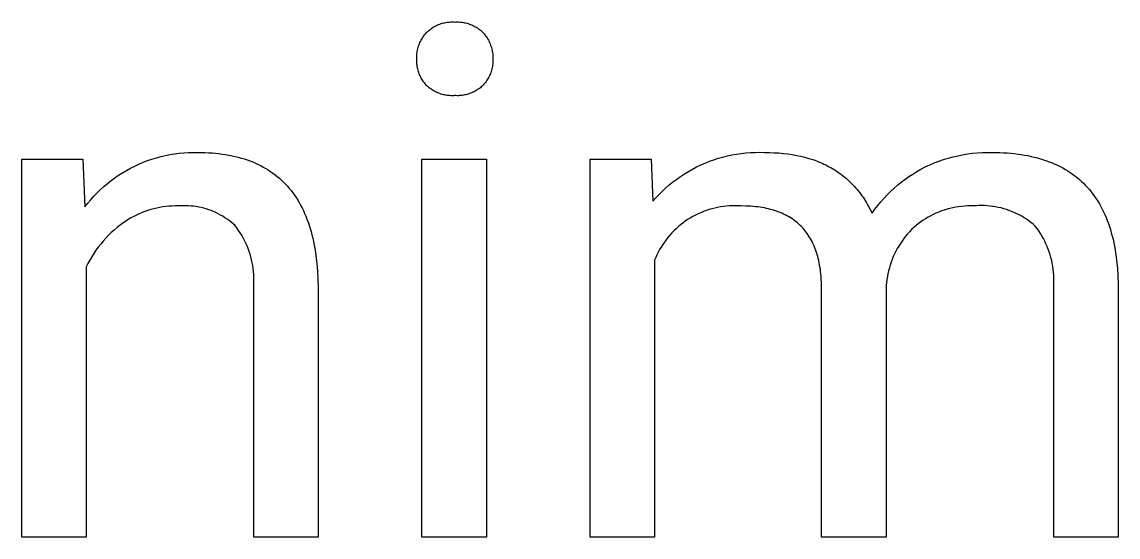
# Model space of a CAD drawing. Header units: millimetres. Extents: x 2840 to 6121, y 744 to 3036.
# Drawn here: x 5924.4 to 5975.1, y 1034.5 to 1058.4 of the extents above; entities that cross this region are included whole.
import ezdxf

# ---------------------------------------------------------------- set-up
doc = ezdxf.new("R2010")
doc.units = ezdxf.units.MM
doc.header["$MEASUREMENT"] = 0
doc.layers.add('Domyślny', color=7, linetype='Continuous', true_color=0x000000)

msp = doc.modelspace()

# ---------------------------------------------------------------- linework, layer by layer
at = {"layer": 'Domyślny'}
for p, q in [((5943.093, 1057.863), (5943.134, 1057.904)), ((5943.134, 1057.904), (5943.176, 1057.943)), ((5943.176, 1057.943), (5943.22, 1057.981)), ((5943.22, 1057.981), (5943.266, 1058.017)), ((5943.266, 1058.017), (5943.312, 1058.052)), ((5943.312, 1058.052), (5943.36, 1058.085)), ((5943.36, 1058.085), (5943.408, 1058.116)), ((5943.408, 1058.116), (5943.458, 1058.146)), ((5943.458, 1058.146), (5943.509, 1058.174)), ((5943.509, 1058.174), (5943.56, 1058.2)), ((5943.56, 1058.2), (5943.613, 1058.224)), ((5943.613, 1058.224), (5943.666, 1058.246)), ((5943.666, 1058.246), (5943.721, 1058.267)), ((5943.721, 1058.267), (5943.775, 1058.286)), ((5943.775, 1058.286), (5943.831, 1058.302)), ((5943.831, 1058.302), (5943.887, 1058.317)), ((5943.887, 1058.317), (5943.943, 1058.33)), ((5943.943, 1058.33), (5944, 1058.341)), ((5944, 1058.341), (5944.058, 1058.35)), ((5944.058, 1058.35), (5944.115, 1058.357)), ((5944.115, 1058.357), (5944.173, 1058.361)), ((5944.173, 1058.361), (5944.231, 1058.364)), ((5944.231, 1058.364), (5944.289, 1058.365)), ((5944.289, 1058.365), (5944.347, 1058.364)), ((5944.347, 1058.364), (5944.404, 1058.361)), ((5944.404, 1058.361), (5944.462, 1058.364)), ((5944.462, 1058.364), (5944.521, 1058.365)), ((5944.521, 1058.365), (5944.579, 1058.364)), ((5944.579, 1058.364), (5944.637, 1058.361)), ((5944.637, 1058.361), (5944.695, 1058.356)), ((5944.695, 1058.356), (5944.753, 1058.349)), ((5944.753, 1058.349), (5944.81, 1058.34)), ((5944.81, 1058.34), (5944.867, 1058.329)), ((5944.867, 1058.329), (5944.924, 1058.316)), ((5944.924, 1058.316), (5944.98, 1058.302)), ((5944.98, 1058.302), (5945.036, 1058.285)), ((5945.036, 1058.285), (5945.091, 1058.266)), ((5945.091, 1058.266), (5945.145, 1058.246)), ((5945.145, 1058.246), (5945.199, 1058.223)), ((5945.199, 1058.223), (5945.252, 1058.199)), ((5945.252, 1058.199), (5945.304, 1058.173)), ((5945.304, 1058.173), (5945.355, 1058.145)), ((5945.355, 1058.145), (5945.405, 1058.116)), ((5945.405, 1058.116), (5945.454, 1058.084)), ((5945.454, 1058.084), (5945.502, 1058.051)), ((5945.502, 1058.051), (5945.549, 1058.017)), ((5945.549, 1058.017), (5945.594, 1057.98)), ((5945.594, 1057.98), (5945.639, 1057.943)), ((5945.639, 1057.943), (5945.682, 1057.903)), ((5945.682, 1057.903), (5945.723, 1057.863)), ((5942.777, 1057.351), (5942.801, 1057.406)), ((5942.801, 1057.406), (5942.826, 1057.461)), ((5942.826, 1057.461), (5942.853, 1057.515)), ((5942.853, 1057.515), (5942.882, 1057.568)), ((5942.882, 1057.568), (5942.913, 1057.62)), ((5942.913, 1057.62), (5942.946, 1057.671)), ((5942.946, 1057.671), (5942.98, 1057.721)), ((5942.98, 1057.721), (5943.016, 1057.769)), ((5943.016, 1057.769), (5943.054, 1057.817)), ((5943.054, 1057.817), (5943.093, 1057.863)), ((5945.723, 1057.863), (5945.763, 1057.817)), ((5945.763, 1057.817), (5945.801, 1057.77)), ((5945.801, 1057.77), (5945.838, 1057.722)), ((5945.838, 1057.722), (5945.872, 1057.672)), ((5945.872, 1057.672), (5945.905, 1057.621)), ((5945.905, 1057.621), (5945.937, 1057.569)), ((5945.937, 1057.569), (5945.966, 1057.516)), ((5945.966, 1057.516), (5945.994, 1057.462)), ((5945.994, 1057.462), (5946.02, 1057.408)), ((5946.02, 1057.408), (5946.043, 1057.352)), ((5942.655, 1056.823), (5942.66, 1056.883)), ((5942.66, 1056.883), (5942.668, 1056.943)), ((5942.668, 1056.943), (5942.677, 1057.003)), ((5942.677, 1057.003), (5942.689, 1057.062)), ((5942.689, 1057.062), (5942.703, 1057.121)), ((5942.703, 1057.121), (5942.718, 1057.179)), ((5942.718, 1057.179), (5942.736, 1057.237)), ((5942.736, 1057.237), (5942.756, 1057.294)), ((5942.756, 1057.294), (5942.777, 1057.351)), ((5946.043, 1057.352), (5946.065, 1057.295)), ((5946.065, 1057.295), (5946.085, 1057.238)), ((5946.085, 1057.238), (5946.103, 1057.18)), ((5946.103, 1057.18), (5946.119, 1057.122)), ((5946.119, 1057.122), (5946.133, 1057.063)), ((5946.133, 1057.063), (5946.145, 1057.004)), ((5946.145, 1057.004), (5946.155, 1056.944)), ((5946.155, 1056.944), (5946.163, 1056.884)), ((5946.163, 1056.884), (5946.168, 1056.823)), ((5942.649, 1056.585), (5942.65, 1056.642)), ((5942.651, 1056.528), (5942.649, 1056.585)), ((5942.65, 1056.702), (5942.651, 1056.763)), ((5942.65, 1056.642), (5942.65, 1056.702)), ((5942.651, 1056.763), (5942.655, 1056.823)), ((5942.653, 1056.47), (5942.651, 1056.528)), ((5942.658, 1056.413), (5942.653, 1056.47)), ((5942.665, 1056.357), (5942.658, 1056.413)), ((5942.674, 1056.3), (5942.665, 1056.357)), ((5946.158, 1056.356), (5946.149, 1056.299)), ((5946.165, 1056.413), (5946.158, 1056.356)), ((5946.17, 1056.47), (5946.165, 1056.413)), ((5946.168, 1056.823), (5946.172, 1056.763)), ((5946.173, 1056.527), (5946.17, 1056.47)), ((5946.172, 1056.763), (5946.173, 1056.702)), ((5946.173, 1056.702), (5946.173, 1056.642)), ((5946.173, 1056.642), (5946.174, 1056.585)), ((5946.174, 1056.585), (5946.173, 1056.527)), ((5942.684, 1056.244), (5942.674, 1056.3)), ((5942.697, 1056.188), (5942.684, 1056.244)), ((5942.711, 1056.133), (5942.697, 1056.188)), ((5942.727, 1056.078), (5942.711, 1056.133)), ((5942.745, 1056.024), (5942.727, 1056.078)), ((5942.765, 1055.97), (5942.745, 1056.024)), ((5942.786, 1055.917), (5942.765, 1055.97)), ((5942.809, 1055.865), (5942.786, 1055.917)), ((5942.834, 1055.813), (5942.809, 1055.865)), ((5946.011, 1055.864), (5945.985, 1055.812)), ((5946.034, 1055.916), (5946.011, 1055.864)), ((5946.056, 1055.969), (5946.034, 1055.916)), ((5946.076, 1056.022), (5946.056, 1055.969)), ((5946.095, 1056.077), (5946.076, 1056.022)), ((5946.111, 1056.132), (5946.095, 1056.077)), ((5946.126, 1056.187), (5946.111, 1056.132)), ((5946.138, 1056.243), (5946.126, 1056.187)), ((5946.149, 1056.299), (5946.138, 1056.243)), ((5942.861, 1055.763), (5942.834, 1055.813)), ((5942.889, 1055.713), (5942.861, 1055.763)), ((5942.919, 1055.665), (5942.889, 1055.713)), ((5942.951, 1055.617), (5942.919, 1055.665)), ((5942.984, 1055.57), (5942.951, 1055.617)), ((5943.019, 1055.525), (5942.984, 1055.57)), ((5943.055, 1055.481), (5943.019, 1055.525)), ((5943.093, 1055.438), (5943.055, 1055.481)), ((5943.135, 1055.398), (5943.093, 1055.438)), ((5943.178, 1055.36), (5943.135, 1055.398)), ((5943.222, 1055.323), (5943.178, 1055.36)), ((5945.638, 1055.36), (5945.593, 1055.323)), ((5945.681, 1055.398), (5945.638, 1055.36)), ((5945.723, 1055.438), (5945.681, 1055.398)), ((5945.761, 1055.481), (5945.723, 1055.438)), ((5945.798, 1055.525), (5945.761, 1055.481)), ((5945.833, 1055.57), (5945.798, 1055.525)), ((5945.867, 1055.616), (5945.833, 1055.57)), ((5945.899, 1055.664), (5945.867, 1055.616)), ((5945.93, 1055.712), (5945.899, 1055.664)), ((5945.958, 1055.762), (5945.93, 1055.712)), ((5945.985, 1055.812), (5945.958, 1055.762)), ((5943.268, 1055.288), (5943.222, 1055.323)), ((5943.314, 1055.254), (5943.268, 1055.288)), ((5943.362, 1055.222), (5943.314, 1055.254)), ((5943.411, 1055.192), (5943.362, 1055.222)), ((5943.461, 1055.163), (5943.411, 1055.192)), ((5943.512, 1055.136), (5943.461, 1055.163)), ((5943.564, 1055.111), (5943.512, 1055.136)), ((5943.616, 1055.088), (5943.564, 1055.111)), ((5943.67, 1055.066), (5943.616, 1055.088)), ((5943.724, 1055.046), (5943.67, 1055.066)), ((5943.779, 1055.028), (5943.724, 1055.046)), ((5943.834, 1055.012), (5943.779, 1055.028)), ((5943.89, 1054.998), (5943.834, 1055.012)), ((5943.946, 1054.985), (5943.89, 1054.998)), ((5944.003, 1054.975), (5943.946, 1054.985)), ((5944.06, 1054.967), (5944.003, 1054.975)), ((5944.117, 1054.96), (5944.06, 1054.967)), ((5944.174, 1054.955), (5944.117, 1054.96)), ((5944.232, 1054.953), (5944.174, 1054.955)), ((5944.289, 1054.952), (5944.232, 1054.953)), ((5944.347, 1054.953), (5944.289, 1054.952)), ((5944.404, 1054.957), (5944.347, 1054.953)), ((5944.462, 1054.954), (5944.404, 1054.957)), ((5944.52, 1054.952), (5944.462, 1054.954)), ((5944.578, 1054.953), (5944.52, 1054.952)), ((5944.636, 1054.956), (5944.578, 1054.953)), ((5944.693, 1054.961), (5944.636, 1054.956)), ((5944.751, 1054.967), (5944.693, 1054.961)), ((5944.808, 1054.976), (5944.751, 1054.967)), ((5944.865, 1054.986), (5944.808, 1054.976)), ((5944.921, 1054.998), (5944.865, 1054.986)), ((5944.977, 1055.013), (5944.921, 1054.998)), ((5945.033, 1055.029), (5944.977, 1055.013)), ((5945.088, 1055.047), (5945.033, 1055.029)), ((5945.142, 1055.067), (5945.088, 1055.047)), ((5945.196, 1055.088), (5945.142, 1055.067)), ((5945.249, 1055.112), (5945.196, 1055.088)), ((5945.301, 1055.137), (5945.249, 1055.112)), ((5945.352, 1055.164), (5945.301, 1055.137)), ((5945.402, 1055.192), (5945.352, 1055.164)), ((5945.452, 1055.223), (5945.402, 1055.192)), ((5945.5, 1055.255), (5945.452, 1055.223)), ((5945.547, 1055.288), (5945.5, 1055.255)), ((5945.593, 1055.323), (5945.547, 1055.288)), ((5931.663, 1052.289), (5931.877, 1052.309)), ((5931.877, 1052.309), (5932.091, 1052.322)), ((5932.091, 1052.322), (5932.306, 1052.328)), ((5932.306, 1052.328), (5932.52, 1052.326)), ((5932.52, 1052.326), (5932.692, 1052.325)), ((5932.692, 1052.325), (5932.86, 1052.32)), ((5932.86, 1052.32), (5933.026, 1052.313)), ((5933.026, 1052.313), (5933.189, 1052.302)), ((5933.189, 1052.302), (5933.349, 1052.288)), ((5957.654, 1052.281), (5957.869, 1052.305)), ((5957.869, 1052.305), (5958.084, 1052.321)), ((5958.084, 1052.321), (5958.3, 1052.33)), ((5958.3, 1052.33), (5958.516, 1052.332)), ((5958.516, 1052.332), (5958.733, 1052.326)), ((5958.733, 1052.326), (5958.959, 1052.324)), ((5958.959, 1052.324), (5959.18, 1052.315)), ((5959.18, 1052.315), (5959.397, 1052.302)), ((5959.397, 1052.302), (5959.609, 1052.282)), ((5968.347, 1052.287), (5968.574, 1052.309)), ((5968.574, 1052.309), (5968.801, 1052.322)), ((5968.801, 1052.322), (5969.029, 1052.328)), ((5969.029, 1052.328), (5969.257, 1052.326)), ((5969.257, 1052.326), (5969.609, 1052.32)), ((5969.609, 1052.32), (5969.781, 1052.313)), ((5969.781, 1052.313), (5969.951, 1052.303)), ((5969.951, 1052.303), (5970.118, 1052.289)), ((5924.395, 1034.532), (5924.395, 1052.017)), ((5924.395, 1052.017), (5927.211, 1052.017)), ((5927.211, 1052.017), (5927.308, 1049.807)), ((5929.804, 1051.787), (5930.002, 1051.871)), ((5930.002, 1051.871), (5930.203, 1051.947)), ((5930.203, 1051.947), (5930.406, 1052.017)), ((5930.406, 1052.017), (5930.611, 1052.08)), ((5930.611, 1052.08), (5930.818, 1052.136)), ((5930.818, 1052.136), (5931.027, 1052.185)), ((5931.027, 1052.185), (5931.238, 1052.227)), ((5931.238, 1052.227), (5931.45, 1052.262)), ((5931.45, 1052.262), (5931.663, 1052.289)), ((5933.349, 1052.288), (5933.507, 1052.271)), ((5933.507, 1052.271), (5933.662, 1052.252)), ((5933.662, 1052.252), (5933.815, 1052.229)), ((5933.815, 1052.229), (5933.965, 1052.203)), ((5933.965, 1052.203), (5934.112, 1052.174)), ((5934.112, 1052.174), (5934.256, 1052.142)), ((5934.256, 1052.142), (5934.398, 1052.107)), ((5934.398, 1052.107), (5934.537, 1052.068)), ((5934.537, 1052.068), (5934.673, 1052.027)), ((5934.673, 1052.027), (5934.807, 1051.983)), ((5934.807, 1051.983), (5934.938, 1051.936)), ((5934.938, 1051.936), (5935.067, 1051.885)), ((5935.067, 1051.885), (5935.192, 1051.832)), ((5935.192, 1051.832), (5935.315, 1051.776)), ((5942.892, 1034.532), (5942.892, 1052.017)), ((5942.892, 1052.017), (5945.871, 1052.017)), ((5945.871, 1052.017), (5945.871, 1034.532)), ((5950.67, 1034.532), (5950.67, 1052.017)), ((5950.67, 1052.017), (5953.486, 1052.017)), ((5953.486, 1052.017), (5953.566, 1050.066)), ((5955.789, 1051.749), (5955.987, 1051.836)), ((5955.987, 1051.836), (5956.188, 1051.916)), ((5956.188, 1051.916), (5956.392, 1051.989)), ((5956.392, 1051.989), (5956.598, 1052.055)), ((5956.598, 1052.055), (5956.805, 1052.115)), ((5956.805, 1052.115), (5957.015, 1052.167)), ((5957.015, 1052.167), (5957.227, 1052.212)), ((5957.227, 1052.212), (5957.44, 1052.25)), ((5957.44, 1052.25), (5957.654, 1052.281)), ((5959.609, 1052.282), (5959.817, 1052.258)), ((5959.817, 1052.258), (5960.02, 1052.228)), ((5960.02, 1052.228), (5960.219, 1052.192)), ((5960.219, 1052.192), (5960.413, 1052.151)), ((5960.413, 1052.151), (5960.603, 1052.104)), ((5960.603, 1052.104), (5960.788, 1052.052)), ((5960.788, 1052.052), (5960.968, 1051.994)), ((5960.968, 1051.994), (5961.057, 1051.963)), ((5961.057, 1051.963), (5961.144, 1051.931)), ((5961.144, 1051.931), (5961.231, 1051.898)), ((5961.231, 1051.898), (5961.316, 1051.863)), ((5961.316, 1051.863), (5961.4, 1051.826)), ((5961.4, 1051.826), (5961.482, 1051.789)), ((5961.482, 1051.789), (5961.564, 1051.75)), ((5966.376, 1051.751), (5966.585, 1051.84)), ((5966.585, 1051.84), (5966.798, 1051.922)), ((5966.798, 1051.922), (5967.013, 1051.997)), ((5967.013, 1051.997), (5967.231, 1052.064)), ((5967.231, 1052.064), (5967.451, 1052.124)), ((5967.451, 1052.124), (5967.673, 1052.176)), ((5967.673, 1052.176), (5967.896, 1052.221)), ((5967.896, 1052.221), (5968.121, 1052.258)), ((5968.121, 1052.258), (5968.347, 1052.287)), ((5970.118, 1052.289), (5970.281, 1052.273)), ((5970.281, 1052.273), (5970.443, 1052.253)), ((5970.443, 1052.253), (5970.601, 1052.231)), ((5970.601, 1052.231), (5970.757, 1052.206)), ((5970.757, 1052.206), (5970.91, 1052.178)), ((5970.91, 1052.178), (5971.06, 1052.146)), ((5971.06, 1052.146), (5971.207, 1052.112)), ((5971.207, 1052.112), (5971.352, 1052.075)), ((5971.352, 1052.075), (5971.494, 1052.035)), ((5971.494, 1052.035), (5971.633, 1051.992)), ((5971.633, 1051.992), (5971.77, 1051.946)), ((5971.77, 1051.946), (5971.903, 1051.897)), ((5971.903, 1051.897), (5972.034, 1051.845)), ((5972.034, 1051.845), (5972.162, 1051.79)), ((5972.162, 1051.79), (5972.288, 1051.732)), ((5928.864, 1051.272), (5929.045, 1051.388)), ((5929.045, 1051.388), (5929.229, 1051.497)), ((5929.229, 1051.497), (5929.418, 1051.6)), ((5929.418, 1051.6), (5929.609, 1051.697)), ((5929.609, 1051.697), (5929.804, 1051.787)), ((5935.315, 1051.776), (5935.436, 1051.716)), ((5935.436, 1051.716), (5935.554, 1051.653)), ((5935.554, 1051.653), (5935.669, 1051.588)), ((5935.669, 1051.588), (5935.781, 1051.519)), ((5935.781, 1051.519), (5935.891, 1051.447)), ((5935.891, 1051.447), (5935.998, 1051.373)), ((5935.998, 1051.373), (5936.102, 1051.295)), ((5936.102, 1051.295), (5936.204, 1051.214)), ((5954.849, 1051.219), (5955.029, 1051.338)), ((5955.029, 1051.338), (5955.214, 1051.45)), ((5955.214, 1051.45), (5955.402, 1051.556)), ((5955.402, 1051.556), (5955.594, 1051.656)), ((5955.594, 1051.656), (5955.789, 1051.749)), ((5961.564, 1051.75), (5961.645, 1051.709)), ((5961.645, 1051.709), (5961.724, 1051.667)), ((5961.724, 1051.667), (5961.802, 1051.624)), ((5961.802, 1051.624), (5961.88, 1051.579)), ((5961.88, 1051.579), (5961.956, 1051.533)), ((5961.956, 1051.533), (5962.03, 1051.486)), ((5962.03, 1051.486), (5962.104, 1051.437)), ((5962.104, 1051.437), (5962.177, 1051.387)), ((5962.177, 1051.387), (5962.248, 1051.336)), ((5962.248, 1051.336), (5962.318, 1051.283)), ((5962.318, 1051.283), (5962.388, 1051.229)), ((5965.406, 1051.208), (5965.589, 1051.329)), ((5965.589, 1051.329), (5965.776, 1051.443)), ((5965.776, 1051.443), (5965.966, 1051.551)), ((5965.966, 1051.551), (5966.169, 1051.655)), ((5966.169, 1051.655), (5966.376, 1051.751)), ((5972.288, 1051.732), (5972.41, 1051.671)), ((5972.41, 1051.671), (5972.53, 1051.607)), ((5972.53, 1051.607), (5972.647, 1051.54)), ((5972.647, 1051.54), (5972.762, 1051.47)), ((5972.762, 1051.47), (5972.874, 1051.397)), ((5972.874, 1051.397), (5972.982, 1051.322)), ((5972.982, 1051.322), (5973.089, 1051.243)), ((5928.182, 1050.75), (5928.346, 1050.889)), ((5928.346, 1050.889), (5928.514, 1051.023)), ((5928.514, 1051.023), (5928.687, 1051.15)), ((5928.687, 1051.15), (5928.864, 1051.272)), ((5936.204, 1051.214), (5936.303, 1051.13)), ((5936.303, 1051.13), (5936.399, 1051.043)), ((5936.399, 1051.043), (5936.493, 1050.953)), ((5936.493, 1050.953), (5936.584, 1050.86)), ((5936.584, 1050.86), (5936.672, 1050.764)), ((5954.168, 1050.686), (5954.332, 1050.827)), ((5954.332, 1050.827), (5954.5, 1050.964)), ((5954.5, 1050.964), (5954.672, 1051.094)), ((5954.672, 1051.094), (5954.849, 1051.219)), ((5962.388, 1051.229), (5962.456, 1051.173)), ((5962.456, 1051.173), (5962.523, 1051.116)), ((5962.523, 1051.116), (5962.588, 1051.058)), ((5962.588, 1051.058), (5962.653, 1050.998)), ((5962.653, 1050.998), (5962.716, 1050.937)), ((5962.716, 1050.937), (5962.779, 1050.875)), ((5962.779, 1050.875), (5962.84, 1050.811)), ((5962.84, 1050.811), (5962.9, 1050.746)), ((5964.717, 1050.666), (5964.882, 1050.81)), ((5964.882, 1050.81), (5965.052, 1050.949)), ((5965.052, 1050.949), (5965.227, 1051.081)), ((5965.227, 1051.081), (5965.406, 1051.208)), ((5973.089, 1051.243), (5973.192, 1051.161)), ((5973.192, 1051.161), (5973.293, 1051.076)), ((5973.293, 1051.076), (5973.391, 1050.989)), ((5973.391, 1050.989), (5973.486, 1050.898)), ((5973.486, 1050.898), (5973.578, 1050.804)), ((5973.578, 1050.804), (5973.668, 1050.708)), ((5927.578, 1050.141), (5927.721, 1050.301)), ((5927.721, 1050.301), (5927.87, 1050.456)), ((5927.87, 1050.456), (5928.024, 1050.606)), ((5928.024, 1050.606), (5928.182, 1050.75)), ((5936.672, 1050.764), (5936.758, 1050.665)), ((5936.758, 1050.665), (5936.841, 1050.563)), ((5936.841, 1050.563), (5936.921, 1050.457)), ((5936.921, 1050.457), (5936.999, 1050.349)), ((5936.999, 1050.349), (5937.074, 1050.238)), ((5953.709, 1050.228), (5953.857, 1050.386)), ((5953.857, 1050.386), (5954.01, 1050.538)), ((5954.01, 1050.538), (5954.168, 1050.686)), ((5962.9, 1050.746), (5962.959, 1050.68)), ((5962.959, 1050.68), (5963.017, 1050.612)), ((5963.017, 1050.612), (5963.073, 1050.542)), ((5963.073, 1050.542), (5963.129, 1050.472)), ((5963.129, 1050.472), (5963.183, 1050.4)), ((5963.183, 1050.4), (5963.236, 1050.326)), ((5963.236, 1050.326), (5963.288, 1050.252)), ((5964.251, 1050.203), (5964.401, 1050.363)), ((5964.401, 1050.363), (5964.557, 1050.517)), ((5964.557, 1050.517), (5964.717, 1050.666)), ((5973.668, 1050.708), (5973.755, 1050.608)), ((5973.755, 1050.608), (5973.839, 1050.506)), ((5973.839, 1050.506), (5973.92, 1050.4)), ((5973.92, 1050.4), (5973.999, 1050.292)), ((5973.999, 1050.292), (5974.075, 1050.18)), ((5927.308, 1049.807), (5927.44, 1049.976)), ((5927.44, 1049.976), (5927.578, 1050.141)), ((5930.771, 1049.782), (5930.631, 1049.754)), ((5930.911, 1049.805), (5930.771, 1049.782)), ((5931.052, 1049.824), (5930.911, 1049.805)), ((5931.194, 1049.838), (5931.052, 1049.824)), ((5931.336, 1049.847), (5931.194, 1049.838)), ((5931.479, 1049.851), (5931.336, 1049.847)), ((5931.621, 1049.851), (5931.479, 1049.851)), ((5931.74, 1049.859), (5931.621, 1049.851)), ((5931.859, 1049.863), (5931.74, 1049.859)), ((5931.979, 1049.862), (5931.859, 1049.863)), ((5932.098, 1049.858), (5931.979, 1049.862)), ((5932.217, 1049.849), (5932.098, 1049.858)), ((5932.336, 1049.837), (5932.217, 1049.849)), ((5932.454, 1049.82), (5932.336, 1049.837)), ((5932.571, 1049.799), (5932.454, 1049.82)), ((5932.688, 1049.774), (5932.571, 1049.799)), ((5932.804, 1049.745), (5932.688, 1049.774)), ((5937.074, 1050.238), (5937.146, 1050.123)), ((5937.146, 1050.123), (5937.216, 1050.006)), ((5937.216, 1050.006), (5937.283, 1049.885)), ((5937.283, 1049.885), (5937.347, 1049.761)), ((5937.347, 1049.761), (5937.409, 1049.635)), ((5953.566, 1050.066), (5953.709, 1050.228)), ((5956.565, 1049.783), (5956.432, 1049.754)), ((5956.7, 1049.808), (5956.565, 1049.783)), ((5956.835, 1049.828), (5956.7, 1049.808)), ((5956.971, 1049.844), (5956.835, 1049.828)), ((5957.107, 1049.855), (5956.971, 1049.844)), ((5957.244, 1049.861), (5957.107, 1049.855)), ((5957.381, 1049.862), (5957.244, 1049.861)), ((5957.518, 1049.859), (5957.381, 1049.862)), ((5957.654, 1049.851), (5957.518, 1049.859)), ((5957.883, 1049.847), (5957.654, 1049.851)), ((5957.995, 1049.842), (5957.883, 1049.847)), ((5958.105, 1049.836), (5957.995, 1049.842)), ((5958.213, 1049.827), (5958.105, 1049.836)), ((5958.319, 1049.817), (5958.213, 1049.827)), ((5958.423, 1049.805), (5958.319, 1049.817)), ((5958.526, 1049.791), (5958.423, 1049.805)), ((5958.627, 1049.775), (5958.526, 1049.791)), ((5958.726, 1049.757), (5958.627, 1049.775)), ((5963.288, 1050.252), (5963.339, 1050.175)), ((5963.339, 1050.175), (5963.389, 1050.098)), ((5963.389, 1050.098), (5963.438, 1050.019)), ((5963.438, 1050.019), (5963.485, 1049.939)), ((5963.485, 1049.939), (5963.532, 1049.857)), ((5963.532, 1049.857), (5963.621, 1049.69)), ((5963.833, 1049.695), (5963.967, 1049.869)), ((5963.967, 1049.869), (5964.106, 1050.038)), ((5964.106, 1050.038), (5964.251, 1050.203)), ((5967.44, 1049.768), (5967.307, 1049.737)), ((5967.574, 1049.793), (5967.44, 1049.768)), ((5967.709, 1049.815), (5967.574, 1049.793)), ((5967.844, 1049.831), (5967.709, 1049.815)), ((5967.98, 1049.843), (5967.844, 1049.831)), ((5968.116, 1049.85), (5967.98, 1049.843)), ((5968.252, 1049.853), (5968.116, 1049.85)), ((5968.389, 1049.851), (5968.252, 1049.853)), ((5968.517, 1049.861), (5968.389, 1049.851)), ((5968.646, 1049.868), (5968.517, 1049.861)), ((5968.776, 1049.869), (5968.646, 1049.868)), ((5968.905, 1049.867), (5968.776, 1049.869)), ((5969.034, 1049.859), (5968.905, 1049.867)), ((5969.162, 1049.848), (5969.034, 1049.859)), ((5969.29, 1049.832), (5969.162, 1049.848)), ((5969.418, 1049.811), (5969.29, 1049.832)), ((5969.545, 1049.786), (5969.418, 1049.811)), ((5969.67, 1049.757), (5969.545, 1049.786)), ((5974.075, 1050.18), (5974.148, 1050.066)), ((5974.148, 1050.066), (5974.219, 1049.948)), ((5974.219, 1049.948), (5974.286, 1049.828)), ((5974.286, 1049.828), (5974.351, 1049.705)), ((5929.438, 1049.3), (5929.315, 1049.228)), ((5929.563, 1049.368), (5929.438, 1049.3)), ((5929.69, 1049.432), (5929.563, 1049.368)), ((5929.82, 1049.491), (5929.69, 1049.432)), ((5929.951, 1049.546), (5929.82, 1049.491)), ((5930.084, 1049.597), (5929.951, 1049.546)), ((5930.219, 1049.643), (5930.084, 1049.597)), ((5930.355, 1049.685), (5930.219, 1049.643)), ((5930.492, 1049.722), (5930.355, 1049.685)), ((5930.631, 1049.754), (5930.492, 1049.722)), ((5932.918, 1049.712), (5932.804, 1049.745)), ((5933.032, 1049.675), (5932.918, 1049.712)), ((5933.144, 1049.634), (5933.032, 1049.675)), ((5933.254, 1049.589), (5933.144, 1049.634)), ((5933.363, 1049.541), (5933.254, 1049.589)), ((5933.471, 1049.488), (5933.363, 1049.541)), ((5933.576, 1049.432), (5933.471, 1049.488)), ((5933.679, 1049.373), (5933.576, 1049.432)), ((5933.78, 1049.309), (5933.679, 1049.373)), ((5933.879, 1049.243), (5933.78, 1049.309)), ((5937.409, 1049.635), (5937.467, 1049.505)), ((5937.467, 1049.505), (5937.524, 1049.372)), ((5937.524, 1049.372), (5937.577, 1049.237)), ((5955.296, 1049.29), (5955.18, 1049.217)), ((5955.415, 1049.358), (5955.296, 1049.29)), ((5955.535, 1049.423), (5955.415, 1049.358)), ((5955.658, 1049.483), (5955.535, 1049.423)), ((5955.783, 1049.539), (5955.658, 1049.483)), ((5955.909, 1049.591), (5955.783, 1049.539)), ((5956.038, 1049.639), (5955.909, 1049.591)), ((5956.168, 1049.682), (5956.038, 1049.639)), ((5956.299, 1049.72), (5956.168, 1049.682)), ((5956.432, 1049.754), (5956.299, 1049.72)), ((5958.823, 1049.738), (5958.726, 1049.757)), ((5958.918, 1049.716), (5958.823, 1049.738)), ((5959.011, 1049.693), (5958.918, 1049.716)), ((5959.103, 1049.668), (5959.011, 1049.693)), ((5959.193, 1049.641), (5959.103, 1049.668)), ((5959.281, 1049.612), (5959.193, 1049.641)), ((5959.367, 1049.581), (5959.281, 1049.612)), ((5959.452, 1049.548), (5959.367, 1049.581)), ((5959.534, 1049.514), (5959.452, 1049.548)), ((5959.615, 1049.477), (5959.534, 1049.514)), ((5959.694, 1049.439), (5959.615, 1049.477)), ((5959.771, 1049.399), (5959.694, 1049.439)), ((5959.847, 1049.357), (5959.771, 1049.399)), ((5959.92, 1049.313), (5959.847, 1049.357)), ((5959.992, 1049.267), (5959.92, 1049.313)), ((5960.062, 1049.219), (5959.992, 1049.267)), ((5963.621, 1049.69), (5963.706, 1049.517)), ((5963.706, 1049.517), (5963.833, 1049.695)), ((5966.181, 1049.261), (5966.067, 1049.187)), ((5966.298, 1049.331), (5966.181, 1049.261)), ((5966.418, 1049.397), (5966.298, 1049.331)), ((5966.539, 1049.459), (5966.418, 1049.397)), ((5966.663, 1049.516), (5966.539, 1049.459)), ((5966.789, 1049.569), (5966.663, 1049.516)), ((5966.916, 1049.618), (5966.789, 1049.569)), ((5967.045, 1049.662), (5966.916, 1049.618)), ((5967.176, 1049.702), (5967.045, 1049.662)), ((5967.307, 1049.737), (5967.176, 1049.702)), ((5969.795, 1049.724), (5969.67, 1049.757)), ((5969.919, 1049.686), (5969.795, 1049.724)), ((5970.041, 1049.644), (5969.919, 1049.686)), ((5970.161, 1049.598), (5970.041, 1049.644)), ((5970.28, 1049.547), (5970.161, 1049.598)), ((5970.397, 1049.493), (5970.28, 1049.547)), ((5970.512, 1049.434), (5970.397, 1049.493)), ((5970.625, 1049.372), (5970.512, 1049.434)), ((5970.736, 1049.305), (5970.625, 1049.372)), ((5970.845, 1049.235), (5970.736, 1049.305)), ((5974.351, 1049.705), (5974.413, 1049.578)), ((5974.413, 1049.578), (5974.473, 1049.449)), ((5974.473, 1049.449), (5974.529, 1049.317)), ((5974.529, 1049.317), (5974.583, 1049.181)), ((5928.792, 1048.854), (5928.655, 1048.738)), ((5928.932, 1048.965), (5928.792, 1048.854)), ((5929.076, 1049.072), (5928.932, 1048.965)), ((5929.194, 1049.152), (5929.076, 1049.072)), ((5929.315, 1049.228), (5929.194, 1049.152)), ((5933.976, 1049.173), (5933.879, 1049.243)), ((5934.07, 1049.099), (5933.976, 1049.173)), ((5934.161, 1049.023), (5934.07, 1049.099)), ((5934.25, 1048.943), (5934.161, 1049.023)), ((5934.333, 1048.834), (5934.25, 1048.943)), ((5934.412, 1048.723), (5934.333, 1048.834)), ((5937.577, 1049.237), (5937.628, 1049.098)), ((5937.628, 1049.098), (5937.677, 1048.956)), ((5937.677, 1048.956), (5937.722, 1048.811)), ((5937.722, 1048.811), (5937.765, 1048.663)), ((5954.642, 1048.796), (5954.543, 1048.701)), ((5954.744, 1048.888), (5954.642, 1048.796)), ((5954.848, 1048.976), (5954.744, 1048.888)), ((5954.956, 1049.06), (5954.848, 1048.976)), ((5955.067, 1049.14), (5954.956, 1049.06)), ((5955.18, 1049.217), (5955.067, 1049.14)), ((5960.13, 1049.17), (5960.062, 1049.219)), ((5960.196, 1049.119), (5960.13, 1049.17)), ((5960.261, 1049.065), (5960.196, 1049.119)), ((5960.323, 1049.01), (5960.261, 1049.065)), ((5960.384, 1048.953), (5960.323, 1049.01)), ((5960.443, 1048.894), (5960.384, 1048.953)), ((5960.5, 1048.834), (5960.443, 1048.894)), ((5960.556, 1048.771), (5960.5, 1048.834)), ((5960.609, 1048.707), (5960.556, 1048.771)), ((5965.537, 1048.757), (5965.441, 1048.658)), ((5965.636, 1048.853), (5965.537, 1048.757)), ((5965.739, 1048.942), (5965.636, 1048.853)), ((5965.846, 1049.028), (5965.739, 1048.942)), ((5965.955, 1049.11), (5965.846, 1049.028)), ((5966.067, 1049.187), (5965.955, 1049.11)), ((5970.951, 1049.161), (5970.845, 1049.235)), ((5971.054, 1049.084), (5970.951, 1049.161)), ((5971.155, 1049.003), (5971.054, 1049.084)), ((5971.252, 1048.919), (5971.155, 1049.003)), ((5971.335, 1048.81), (5971.252, 1048.919)), ((5971.414, 1048.698), (5971.335, 1048.81)), ((5974.583, 1049.181), (5974.634, 1049.043)), ((5974.634, 1049.043), (5974.683, 1048.902)), ((5974.683, 1048.902), (5974.728, 1048.758)), ((5974.728, 1048.758), (5974.771, 1048.611)), ((5928.27, 1048.362), (5928.151, 1048.228)), ((5928.394, 1048.492), (5928.27, 1048.362)), ((5928.523, 1048.617), (5928.394, 1048.492)), ((5928.655, 1048.738), (5928.523, 1048.617)), ((5934.487, 1048.609), (5934.412, 1048.723)), ((5934.558, 1048.493), (5934.487, 1048.609)), ((5934.626, 1048.375), (5934.558, 1048.493)), ((5934.689, 1048.254), (5934.626, 1048.375)), ((5934.748, 1048.131), (5934.689, 1048.254)), ((5937.765, 1048.663), (5937.805, 1048.512)), ((5937.805, 1048.512), (5937.843, 1048.358)), ((5937.843, 1048.358), (5937.878, 1048.201)), ((5954.183, 1048.29), (5954.102, 1048.179)), ((5954.268, 1048.397), (5954.183, 1048.29)), ((5954.356, 1048.502), (5954.268, 1048.397)), ((5954.448, 1048.603), (5954.356, 1048.502)), ((5954.543, 1048.701), (5954.448, 1048.603)), ((5960.661, 1048.64), (5960.609, 1048.707)), ((5960.711, 1048.572), (5960.661, 1048.64)), ((5960.759, 1048.502), (5960.711, 1048.572)), ((5960.805, 1048.43), (5960.759, 1048.502)), ((5960.85, 1048.357), (5960.805, 1048.43)), ((5960.892, 1048.281), (5960.85, 1048.357)), ((5960.933, 1048.203), (5960.892, 1048.281)), ((5965.175, 1048.34), (5965.094, 1048.229)), ((5965.26, 1048.449), (5965.175, 1048.34)), ((5965.349, 1048.555), (5965.26, 1048.449)), ((5965.441, 1048.658), (5965.349, 1048.555)), ((5971.489, 1048.584), (5971.414, 1048.698)), ((5971.56, 1048.467), (5971.489, 1048.584)), ((5971.627, 1048.348), (5971.56, 1048.467)), ((5971.69, 1048.227), (5971.627, 1048.348)), ((5974.771, 1048.611), (5974.812, 1048.461)), ((5974.812, 1048.461), (5974.849, 1048.308)), ((5974.849, 1048.308), (5974.884, 1048.151)), ((5927.82, 1047.804), (5927.72, 1047.655)), ((5927.926, 1047.949), (5927.82, 1047.804)), ((5928.036, 1048.091), (5927.926, 1047.949)), ((5928.151, 1048.228), (5928.036, 1048.091)), ((5934.804, 1048.006), (5934.748, 1048.131)), ((5934.854, 1047.88), (5934.804, 1048.006)), ((5934.901, 1047.751), (5934.854, 1047.88)), ((5934.943, 1047.622), (5934.901, 1047.751)), ((5937.878, 1048.201), (5937.91, 1048.04)), ((5937.91, 1048.04), (5937.94, 1047.877)), ((5937.94, 1047.877), (5937.966, 1047.711)), ((5953.883, 1047.833), (5953.818, 1047.712)), ((5953.952, 1047.951), (5953.883, 1047.833)), ((5954.025, 1048.066), (5953.952, 1047.951)), ((5954.102, 1048.179), (5954.025, 1048.066)), ((5960.972, 1048.124), (5960.933, 1048.203)), ((5961.01, 1048.043), (5960.972, 1048.124)), ((5961.045, 1047.96), (5961.01, 1048.043)), ((5961.079, 1047.875), (5961.045, 1047.96)), ((5961.11, 1047.788), (5961.079, 1047.875)), ((5961.14, 1047.699), (5961.11, 1047.788)), ((5964.808, 1047.756), (5964.747, 1047.633)), ((5964.873, 1047.878), (5964.808, 1047.756)), ((5964.943, 1047.997), (5964.873, 1047.878)), ((5965.016, 1048.114), (5964.943, 1047.997)), ((5965.094, 1048.229), (5965.016, 1048.114)), ((5971.749, 1048.103), (5971.69, 1048.227)), ((5971.804, 1047.978), (5971.749, 1048.103)), ((5971.855, 1047.851), (5971.804, 1047.978)), ((5971.901, 1047.722), (5971.855, 1047.851)), ((5974.884, 1048.151), (5974.915, 1047.992)), ((5974.915, 1047.992), (5974.945, 1047.83)), ((5974.945, 1047.83), (5974.971, 1047.665)), ((5927.535, 1047.348), (5927.45, 1047.19)), ((5927.625, 1047.503), (5927.535, 1047.348)), ((5927.72, 1047.655), (5927.625, 1047.503)), ((5934.981, 1047.491), (5934.943, 1047.622)), ((5935.015, 1047.359), (5934.981, 1047.491)), ((5935.044, 1047.225), (5935.015, 1047.359)), ((5937.966, 1047.711), (5937.991, 1047.541)), ((5937.991, 1047.541), (5938.031, 1047.194)), ((5953.701, 1047.465), (5953.648, 1047.339)), ((5953.648, 1047.339), (5953.648, 1034.532)), ((5953.757, 1047.59), (5953.701, 1047.465)), ((5953.818, 1047.712), (5953.757, 1047.59)), ((5961.168, 1047.609), (5961.14, 1047.699)), ((5961.195, 1047.516), (5961.168, 1047.609)), ((5961.219, 1047.422), (5961.195, 1047.516)), ((5961.242, 1047.326), (5961.219, 1047.422)), ((5961.263, 1047.228), (5961.242, 1047.326)), ((5961.282, 1047.128), (5961.263, 1047.228)), ((5964.589, 1047.25), (5964.545, 1047.119)), ((5964.637, 1047.379), (5964.589, 1047.25)), ((5964.69, 1047.507), (5964.637, 1047.379)), ((5964.747, 1047.633), (5964.69, 1047.507)), ((5971.943, 1047.592), (5971.901, 1047.722)), ((5971.98, 1047.461), (5971.943, 1047.592)), ((5972.013, 1047.328), (5971.98, 1047.461)), ((5972.042, 1047.194), (5972.013, 1047.328)), ((5974.971, 1047.665), (5974.995, 1047.498)), ((5974.995, 1047.498), (5975.016, 1047.327)), ((5975.016, 1047.327), (5975.049, 1046.976)), ((5927.45, 1047.19), (5927.371, 1047.029)), ((5927.371, 1047.029), (5927.371, 1034.532)), ((5935.068, 1047.091), (5935.044, 1047.225)), ((5935.088, 1046.956), (5935.068, 1047.091)), ((5935.104, 1046.821), (5935.088, 1046.956)), ((5935.114, 1046.685), (5935.104, 1046.821)), ((5938.031, 1047.194), (5938.061, 1046.833)), ((5938.061, 1046.833), (5938.08, 1046.461)), ((5961.299, 1047.026), (5961.282, 1047.128)), ((5961.315, 1046.922), (5961.299, 1047.026)), ((5961.328, 1046.817), (5961.315, 1046.922)), ((5961.34, 1046.709), (5961.328, 1046.817)), ((5964.471, 1046.853), (5964.44, 1046.718)), ((5964.506, 1046.986), (5964.471, 1046.853)), ((5964.545, 1047.119), (5964.506, 1046.986)), ((5972.066, 1047.06), (5972.042, 1047.194)), ((5972.085, 1046.924), (5972.066, 1047.06)), ((5972.1, 1046.788), (5972.085, 1046.924)), ((5972.11, 1046.652), (5972.1, 1046.788)), ((5975.049, 1046.976), (5975.072, 1046.613)), ((5935.112, 1046.14), (5935.12, 1046.276)), ((5935.121, 1046.548), (5935.114, 1046.685)), ((5935.12, 1046.276), (5935.122, 1046.412)), ((5935.122, 1046.412), (5935.121, 1046.548)), ((5938.08, 1046.461), (5938.088, 1046.077)), ((5961.35, 1046.6), (5961.34, 1046.709)), ((5961.358, 1046.489), (5961.35, 1046.6)), ((5961.369, 1046.261), (5961.358, 1046.489)), ((5961.373, 1046.026), (5961.369, 1046.261)), ((5964.377, 1046.309), (5964.366, 1046.171)), ((5964.394, 1046.446), (5964.377, 1046.309)), ((5964.415, 1046.582), (5964.394, 1046.446)), ((5964.44, 1046.718), (5964.415, 1046.582)), ((5972.105, 1046.106), (5972.113, 1046.242)), ((5972.116, 1046.516), (5972.11, 1046.652)), ((5972.113, 1046.242), (5972.117, 1046.379)), ((5972.117, 1046.379), (5972.116, 1046.516)), ((5975.072, 1046.613), (5975.083, 1046.239)), ((5975.083, 1046.239), (5975.083, 1034.532)), ((5935.112, 1034.532), (5935.112, 1046.14)), ((5938.088, 1046.077), (5938.088, 1034.532)), ((5961.373, 1034.532), (5961.373, 1046.026)), ((5964.366, 1046.171), (5964.366, 1034.532)), ((5972.105, 1034.532), (5972.105, 1046.106)), ((5927.371, 1034.532), (5924.395, 1034.532)), ((5938.088, 1034.532), (5935.112, 1034.532)), ((5945.871, 1034.532), (5942.892, 1034.532)), ((5953.648, 1034.532), (5950.67, 1034.532)), ((5964.366, 1034.532), (5961.373, 1034.532)), ((5975.083, 1034.532), (5972.105, 1034.532))]:
    msp.add_line(p, q, dxfattribs=at)

doc.saveas('drawing.dxf')
